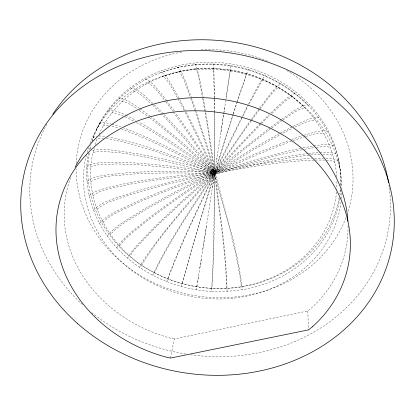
<?xml version="1.0" encoding="UTF-8"?>
<svg xmlns="http://www.w3.org/2000/svg" width="415" height="415" viewBox="0 0 415 415"><rect width="100%" height="100%" fill="white"/><g stroke="black" fill="none" stroke-linecap="round" stroke-linejoin="round"><path stroke-width="0.31" stroke-dasharray="2.08 1.56" d="M336.524 192.083A123.66 109.648 10.2 0 1 241.395 286.718C211.868 291.506 180.992 286.511 154.453 272.722C171.141 237.951 193.758 206.333 214.446 173.869L214.545 173.47C214.285 138.397 215.582 103.179 213.02 68.19C167.022 66.602 118.093 90.615 99.221 134.071M179.762 99.496L196.487 132.525L214.794 172.147C214.244 211.904 214.571 251.76 211.666 291.434C176.033 289.431 141.11 274.04 116.745 247.755C93.515 222.585 81.573 186.657 88.691 152.762M211.666 291.434L227.047 291.408L242.272 289.712C238.06 249.846 225.049 211.396 215.037 172.702L214.846 172.033L227.29 146.319L248.206 104.611M226.616 288.368C225.573 250.053 219.156 212.065 214.628 174.056L214.555 173.714M227.047 291.408C226.434 251.516 219.613 211.961 214.923 172.401L214.773 172.054M211.681 288.399C214.192 250.281 214.047 212.029 214.477 173.844L208.351 131.861L202.556 97.421M230.076 71.172L230.242 69.808L213.02 68.19L195.465 68.989L178.549 71.712L162.4 76.521L163.064 76.21C169.585 82.087 173.091 90.589 177.615 97.987M154.453 272.722C110.001 250.453 79.421 197.177 94.272 147.771M230.128 71.38L223.981 112.449M212.371 187.824L214.467 173.672M260.106 123.608L234.527 150.448L214.794 172.147L202.598 250.587M226.274 96.96L230.916 65.58C207.744 62.167 183.855 64.263 161.793 72.215L160.678 72.708C231.103 45.743 322.663 85.345 338.92 161.995A127.664 113.222 10.2 0 1 340.98 186.019M220.905 132.328L222.855 119.515M224.66 107.641L216.703 159.734M223.213 117.507L223.882 113.082M194.879 110.297L202.193 132.764L214.576 173.636L233.131 114.685M214.545 173.47L217.014 158.006M206.426 226.383L199.698 268.941M201.223 259.536L196.342 289.8M197.633 282.044L198.619 275.908M196.803 286.817L197.12 284.944M170.539 358.072L174.331 338.967L307.769 310.944L311.769 307.723A142.553 122.451 10.2 0 0 348.019 224.385M182.175 283.647L192.041 248.289L214.363 173.999C189.302 203.542 161.85 231.835 141.743 265.092M181.277 286.537L192.181 247.195L214.778 172.189L256.185 153.451L289.177 140.322M212.791 68.433L230.169 70.068L230.242 69.808C258.192 74.446 284.706 87.498 304.683 107.698L305.269 108.284C319.773 123.437 330.252 142.288 334.838 162.784A123.66 109.648 10.2 0 1 336.741 176.868M230.797 65.98L230.916 65.58C259.676 70.348 286.957 83.804 307.484 104.622L308.475 105.581M89.479 149.727L90.709 145.53M91.938 141.339C102.365 108.704 130.186 83.96 161.793 72.215C169.569 79.026 173.527 89.163 178.855 97.836M95.17 144.747L96.783 139.3L97.966 138.48L100.975 138.117L103.553 138.294M167.992 278.932C181.158 243.014 198.484 208.761 214.363 173.999L181.889 202.499L154.676 228.167L136.452 247.304L132.945 251.568L130.056 256.133M166.669 281.681C179.965 244.15 198.214 208.558 214.659 172.344L182.04 201L154.567 226.932L135.658 246.806L128.961 255.479L127.571 258.234M291.288 141.178L255.697 155.226L214.565 173.766L214.742 174.357C224.515 211.526 236.633 248.492 241.395 286.713M232.965 114.441L214.726 171.836L190.879 134.88L175.758 112.984M233.163 113.829L236.918 102.194M233.329 114.084L236.851 103.205M237.121 101.576L246.085 74.939L248.31 69.455L248.445 69.917M237.048 102.598L245.296 78.134L247.143 73.58L247.221 73.87C269.019 80.432 289.193 92.109 305.269 108.284M152.72 275.295C169.481 238.827 193.349 206.053 214.742 172.215L214.768 172.111C190.205 154.24 165.191 136.851 138.709 121.922M139.622 267.447L140.856 264.599L146.661 255.308L162.95 233.531L186.584 204.673L214.659 172.344M260.838 124.287L243.755 141.951L214.576 173.636L242.298 117.263M242.588 116.693L247.859 106.442M248.486 104.061C253.845 94.485 258.208 84.136 264.998 75.468L265.377 76.012M249.332 103.594L260.381 83.545L262.353 80.52L263.359 79.405L263.582 79.747M96.446 129.449L100.606 121.647M119.567 245.955C126.783 235.694 137.796 228.753 147.258 220.733C168.947 204.128 191.517 188.706 214.446 173.869C189.432 185.79 164.745 198.443 140.872 212.527C130.543 219.452 118.483 224.946 110.447 234.672M116.745 247.755C124.303 236.026 136.634 228.349 147.102 219.447C168.941 202.717 191.663 187.17 214.742 172.215L214.778 172.189M107.324 236.135C115.738 224.909 129.262 218.861 140.669 211.178C164.708 196.99 189.562 184.234 214.742 172.215M251.039 119.769L214.96 171.8L215.655 171.66C247.324 165.611 279.233 160.257 311.458 158.343M251.397 119.266L259.116 108.73M251.122 120.962L238.599 138.548L214.576 173.636M251.5 120.443L259.225 109.934M259.489 108.227C266.321 99.875 272.033 90.138 280.628 83.462L281.235 84.121M102.868 222.43C111.671 213.32 124.583 209.399 135.627 203.656C161.336 192.295 187.808 182.782 214.41 173.761L169.149 162.13L141.712 156.356L129.568 154.235L118.783 152.679L102.23 151.371L96.944 151.605L93.868 152.289L92.664 153.213M99.486 223.529C108.72 212.885 123.214 208.615 135.389 202.235C161.295 190.796 187.954 181.168 214.768 172.111L214.866 172.111M259.956 108.948C266.015 101.639 271.062 93.11 278.553 87.166L278.911 87.575M96.97 209.393C106.499 200.99 120.039 198.749 131.628 194.246C158.81 185.868 186.568 179.519 214.41 173.761L214.472 173.766C189.25 155.454 163.577 137.604 136.27 122.508M93.375 210.099C103.387 200.129 118.602 197.763 131.363 192.757C158.732 184.322 186.677 177.911 214.705 172.106L181.08 141.51L151.563 117.222M92.898 195.74C103.07 188.145 116.999 187.653 128.966 184.442C157.207 179.213 185.801 176.147 214.41 173.761M89.142 196.025L91.087 193.971L95.03 191.813L100.881 189.593L108.533 187.341L128.676 182.875L140.851 180.733L168.469 176.785L214.705 172.106C186.553 164.262 158.125 157.228 129.278 152.424C117.165 150.935 104.725 148.155 92.535 150.209M260.542 123.156L269.05 114.675M212.812 64.294L213.191 63.915L213.87 69.85L214.68 98.671M261.709 123.4L269.688 115.51M90.766 181.682C101.488 174.974 115.546 176.287 127.701 174.399C156.512 172.433 185.417 172.765 214.259 173.719C184.379 157.14 154.032 140.97 121.886 129.184M270.855 112.911C278.6 106.173 285.432 97.629 294.883 93.256L295.693 94.055M271.898 113.409C278.496 107.635 284.425 100.503 292.419 96.669L292.902 97.162M86.906 181.516L88.903 179.633L92.944 177.885L98.952 176.302L106.795 174.907L127.405 172.754L139.829 172.023L167.93 171.307L214.56 172.069C185.23 155.724 155.407 139.954 123.971 128.017M90.667 167.427L91.881 166.389L94.968 165.383L100.29 164.563L116.989 163.972L127.893 164.273L140.203 164.968L168.096 167.504L214.259 173.719C179.067 159.754 143.58 145.131 106.136 138.47M215.001 172.049L237.65 153.104L269.766 127.898M214.7 173.703L248.372 145.914L271.177 128.391M86.761 166.804L88.779 165.092L92.872 163.769L98.931 162.846L106.847 162.332L127.597 162.545L140.073 163.256L168.189 165.818L214.56 172.069C180.063 158.255 145.234 144.207 108.663 136.976M270.808 127.135L281.214 119.577M271.69 128.012L282.433 120.298M281.733 119.214C289.992 113.964 297.799 106.94 307.484 104.622M282.947 119.94C289.919 115.526 296.564 109.752 304.683 107.698M92.991 137.739L94.968 136.39L96.674 136.193M195.465 68.989L195.844 68.745C199.413 77.434 200.269 87.031 202.328 96.156M215.183 171.966L252.854 148.57L280.032 133.168M214.887 173.615L252.377 150.37L280.654 134.424M103.013 125.942L104.16 125.226L108.896 125.527M99.393 123.924L101.302 122.747L105.125 122.705L110.764 123.774M194.879 64.88L195.517 64.496C199.88 75.146 200.917 86.891 203.314 98.09M111.308 113.404L112.392 112.787L115.105 113.046L124.391 116.532M107.931 110.945L109.742 109.939L113.337 110.297L118.612 111.988L125.449 114.96M280.582 132.873L292.627 126.632M282.937 133.205L292.606 128.276M121.569 101.95L122.575 101.426C128.007 102.453 132.572 105.944 137.168 108.839M178.549 71.712L179.078 71.442C184.473 78.943 186.688 88.296 190.184 96.762M118.503 99.081L120.184 98.231C127.379 99.574 133.308 104.362 139.321 108.258M293.172 126.357C301.228 122.804 309.222 117.751 318.201 117.295L319.337 118.431M133.64 91.829L134.553 91.393C141.442 93.93 146.407 99.875 151.926 104.471M177.381 67.712L178.263 67.287C184.659 75.981 187.124 86.968 191.175 96.851M214.923 172.401L215.126 172.334C243.232 163.121 271.592 154.484 300.548 148.357M130.964 88.592L132.484 87.881C141.022 91.051 147.211 98.365 153.887 104.274M147.335 83.285L148.129 82.917C155.386 87.316 160.055 94.931 165.445 101.317M294.883 127.135C301.451 124.474 307.883 120.35 315.12 119.997L315.794 120.687M145.105 79.732L146.433 79.141C154.79 84.001 160.034 92.732 166.135 99.999M291.548 139.445L302.779 135.596M293.099 140.545L305.253 136.587M302.027 149.768C272.531 155.765 243.688 164.573 215.105 173.901L214.628 174.056M304.008 135.228C311.442 133.257 319.036 130.051 326.859 130.995L328.104 132.312M305.85 136.411C311.608 134.88 317.527 132.613 323.56 133.298L324.302 134.102M214.664 173.454L215.364 173.314C248.227 167.157 281.344 161.342 314.819 160.04M308.07 153.503C276.857 157.493 246.157 164.708 215.712 172.531L215.193 172.313M215.037 172.702L214.98 172.375L215.416 172.609L215.074 172.355M214.742 174.357L215.12 174.264L214.778 174.01M303.038 147.859C312.967 146.251 323.29 143.242 333.328 145.432L334.656 146.936M304.46 149.286L315.628 147.413M173.418 111.972L190.682 136.748L214.488 173.48M308.703 153.42L319.166 152.414M308.838 155.127C277.334 159.018 246.354 166.259 215.639 174.129L214.897 173.968M316.251 147.351L322.502 146.734L327.29 146.749L329.889 147.33L330.677 148.243M310.736 154.956L320.25 154.256M319.789 152.393L326.626 152.175L332.176 152.549L335.678 153.545L337.032 155.153M322.787 154.178L329.557 154.458L332.192 155.22L333.287 156.533M314.57 158.255L323.321 158.172M315.462 160.024L324.478 160.097M325.842 158.25L333.997 159.064L337.545 160.294L338.92 161.995M98.952 135.928L104.834 136.338M326.408 160.159L331.341 160.818L334.018 161.751L334.838 162.784M174.331 338.967L170.607 338.168A142.553 122.451 10.2 0 1 70.69 177.563M230.169 70.068L247.221 73.87M111.988 126.108L118.84 128.1M111.983 124.127L121.616 127.177M124.972 116.786L134.092 121.299M125.999 115.235L135.923 120.371M139.227 110.24L149.229 117.455M139.855 108.621L150.562 116.433M149.722 117.819L150.707 118.55C172.977 135.684 193.867 154.51 214.451 173.605L185.541 139.741L162.275 114.701M152.845 105.363L161.845 114.26M154.328 104.705L163.536 113.923M163.972 114.369L185.713 137.894L214.752 171.95L214.825 111.562M214.871 171.981L206.592 144.285L196.217 111.64M166.524 100.508L175.031 111.993M165.824 101.815L173.039 111.453M177.911 98.521L184.68 111.184M185.246 112.299L196.264 134.403L214.431 173.491M190.827 98.547L194.671 109.685M191.382 97.442L196.02 111.049M203.423 98.703L208.626 129.962L214.783 171.826M338.578 159.469L339.745 168.142M307.769 310.944L308.511 329.873M214.69 99.32L214.82 110.924M389.301 187.855A181.013 157.69 10.2 0 1 190.843 354.799M185.78 354.042A181.013 157.69 10.2 0 1 91.715 312.588M82.409 304.553A181.013 157.69 10.2 0 1 46.854 124.163M388.954 185.329A181.013 157.69 10.2 0 1 389.218 187.227M286.718 70.534A138.937 123.525 10.2 0 1 348.019 211.645M345.918 217.73A138.937 123.525 10.2 0 1 192.524 295.2A138.937 123.525 10.2 0 1 76.085 168.874M76.189 163.733A138.937 123.525 10.2 0 1 182.787 51.87M201.306 49.81A138.937 123.525 10.2 0 1 269.236 61.809M339.205 197.265A126.855 112.709 10.2 0 1 194.236 286.334A126.855 112.709 10.2 0 1 89.531 152.238M90.164 149.115A126.855 112.709 10.2 0 1 91.035 145.499M92.218 141.313A126.855 112.709 10.2 0 1 233.795 64.413A126.855 112.709 10.2 0 1 340.549 185.246M340.238 189.582A126.855 112.709 10.2 0 1 339.709 194.075M341.063 201.872A129.625 114.452 10.2 0 1 192.155 296.611A129.625 114.452 10.2 0 1 86.279 155.521M87.057 152.471A129.625 114.452 10.2 0 1 88.504 147.616M89.972 143.424A129.625 114.452 10.2 0 1 232.898 71.364A129.625 114.452 10.2 0 1 341.877 188.623M341.799 193.074A129.625 114.452 10.2 0 1 341.415 198.744M339.755 198.692A127.664 113.222 10.2 0 1 242.272 289.712M340.782 189.774A127.664 113.222 10.2 0 1 340.3 194.837M336.923 181.329A123.66 109.648 10.2 0 1 336.726 189.572"/><path stroke-width="0.62" d="M75.214 167.084A142.553 122.451 10.2 0 1 230.709 100.788A142.553 122.451 10.2 0 1 347.884 221.226M52.804 114.239A181.013 157.69 10.2 0 1 242.848 43.954A181.013 157.69 10.2 0 1 388.559 182.808M312.656 326.589L308.511 329.873L170.539 358.072L166.69 357.248A147.849 125.439 10.2 0 1 68.231 179.996A147.849 125.439 10.2 0 1 282.797 134.932A147.849 125.439 10.2 0 1 312.656 326.589M77.185 323.202A187.533 161.554 10.2 0 0 388.528 261.025A187.533 161.554 10.2 0 0 156.792 54.49A187.533 161.554 10.2 0 0 77.185 323.202"/></g></svg>
